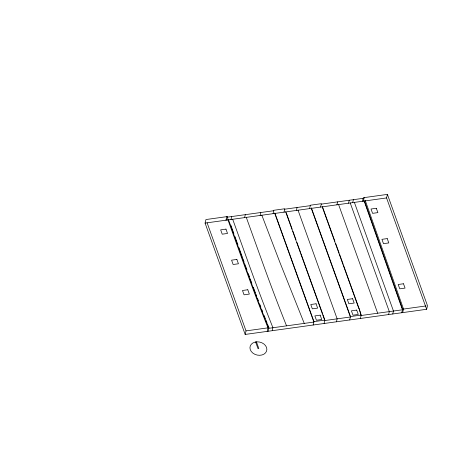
<?xml version="1.0" encoding="UTF-8"?>
<svg xmlns="http://www.w3.org/2000/svg" width="450" height="450" viewBox="0 0 450 450"><rect width="100%" height="100%" fill="white"/><g stroke="black" fill="none" stroke-linecap="round" stroke-linejoin="round"><path stroke-width="0.67" d="M362.464 201.279L363.319 197.73L387.411 194.389L427.5 305.736L426.639 309.285L245.166 334.44L205.076 223.093L205.937 219.544L227.717 216.523L226.856 220.072M225.934 220.202L226.794 216.653M231.002 219.499L231.716 216.551M244.603 217.614L245.317 214.667M274.731 213.356L313.864 322.065L268.785 328.314A2681.544 2072.121 13.6 0 1 245.368 266.563L244.8 263.987M260.106 215.466L260.82 212.513M273.066 213.671L273.887 210.268L284.822 208.755L284.001 212.153M245.166 334.44L246.026 330.891L207.124 222.834M296.342 210.442L297.056 207.495M267.148 331.391L268.003 327.842A2681.792 2072.312 13.6 0 1 244.592 266.096L227.981 219.949M268.071 331.262L268.926 327.713A2681.544 2072.121 13.6 0 1 267.654 324.506M272.222 330.688L272.891 327.639A2677.354 2068.881 13.6 0 1 249.514 265.984L232.667 219.184M309.594 208.609L310.416 205.206L321.368 203.687L320.541 207.09M336.909 204.823L337.618 201.87M313.155 325.018L313.976 321.615L274.838 212.906M348.542 203.209L349.256 200.256M352.693 202.635L353.407 199.682M324.084 323.499L324.906 320.102L313.976 321.615M363.381 201.15L364.241 197.601M336.431 321.789L337.146 318.836L298.007 210.127M349.684 319.95L350.505 316.553L311.366 207.844M364.106 200.964L402.457 309.786L361.108 315.517L358.909 307.963L343.699 265.725M426.639 309.285L386.556 197.938L387.411 194.389M360.394 318.471L361.147 315.36M388.603 314.556L389.317 311.608L350.207 202.905M392.754 313.982L393.469 311.034L354.358 202.326M401.743 312.739L402.604 309.189L364.483 201.026M402.666 312.609L403.521 309.06L365.169 200.239M227.571 217.125L273.78 210.718M284.715 209.205L310.309 205.656M321.255 204.137L363.173 198.326M205.076 223.093L386.556 197.938M246.026 330.891L268.926 327.713M402.604 309.189L426.127 305.927M350.505 316.553L361.221 315.067L359.117 308.61M304.251 323.398L279.973 262.575L261.804 215.111M286.537 325.851L286.369 325.423A2663.612 2058.266 13.6 0 1 263.104 264.077L246.263 217.299M338.574 204.514L377.679 313.223M322.554 206.989L334.907 241.307M335.621 243.287L339.188 253.187M339.66 254.503L343.226 264.403M322.206 206.781L358.796 308.413M311.259 208.294L350.398 317.002L324.799 320.552L285.66 211.838M286.245 212.709L292.174 229.179M292.888 231.154L295.971 239.721M296.916 242.353L300.476 252.236M300.949 253.558L322.537 313.509M323.01 314.831L324.669 319.444M230.799 225.096L233.888 233.662M234.833 236.301L237.921 244.873M238.871 247.506L242.432 257.394M242.904 258.716L244.091 262.012M228.279 219.099L245.368 266.563M256.438 341.893L258.817 348.514L258.007 348.626L255.623 342.006M267.142 323.224A2681.544 2072.121 13.6 0 1 265.877 320.012M265.371 318.729A2681.544 2072.121 13.6 0 1 264.116 315.517M262.614 311.659A2681.544 2072.121 13.6 0 1 261.866 309.729M260.871 307.159A2681.544 2072.121 13.6 0 1 259.633 303.947M258.407 300.729A2681.544 2072.121 13.6 0 1 257.423 298.153M256.691 296.224A2681.544 2072.121 13.6 0 1 255.96 294.294M255.476 293.006A2681.544 2072.121 13.6 0 1 253.305 287.213M251.865 283.348A2681.544 2072.121 13.6 0 1 251.151 281.413M250.914 280.772A2681.544 2072.121 13.6 0 1 250.2 278.843M249.491 276.913A2681.544 2072.121 13.6 0 1 248.316 273.69M246.909 269.831A2681.544 2072.121 13.6 0 1 245.745 266.608M256.022 341.927L254.981 342.129A8.561 6.615 13.6 0 0 252.849 353.093A8.561 6.615 13.6 0 0 266.546 351.191A8.561 6.615 13.6 0 0 257.102 341.837L256.022 341.927M225.962 229.118L220.657 229.849L222.221 234.186L227.52 233.454L225.962 229.118M376.318 208.277L371.014 209.014L372.577 213.351L377.876 212.614L376.318 208.277M236.874 259.436L231.576 260.168L233.134 264.504L238.438 263.773L236.874 259.436M387.231 238.596L381.932 239.327L383.49 243.664L388.794 242.933L387.231 238.596M247.792 289.749L242.488 290.486L244.052 294.823L249.351 294.086L247.792 289.749M403.493 283.759L398.188 284.49L399.752 288.827L405.051 288.096L403.493 283.759M316.074 303.772L310.776 304.509L312.334 308.846L317.638 308.109L316.074 303.772M352.614 298.71L347.31 299.447L348.874 303.784L354.173 303.047L352.614 298.71M320.175 315.163L314.871 315.9L316.434 320.237L321.733 319.5L320.175 315.163M356.709 310.101L351.411 310.832L352.974 315.169L358.273 314.438L356.709 310.101"/></g></svg>
